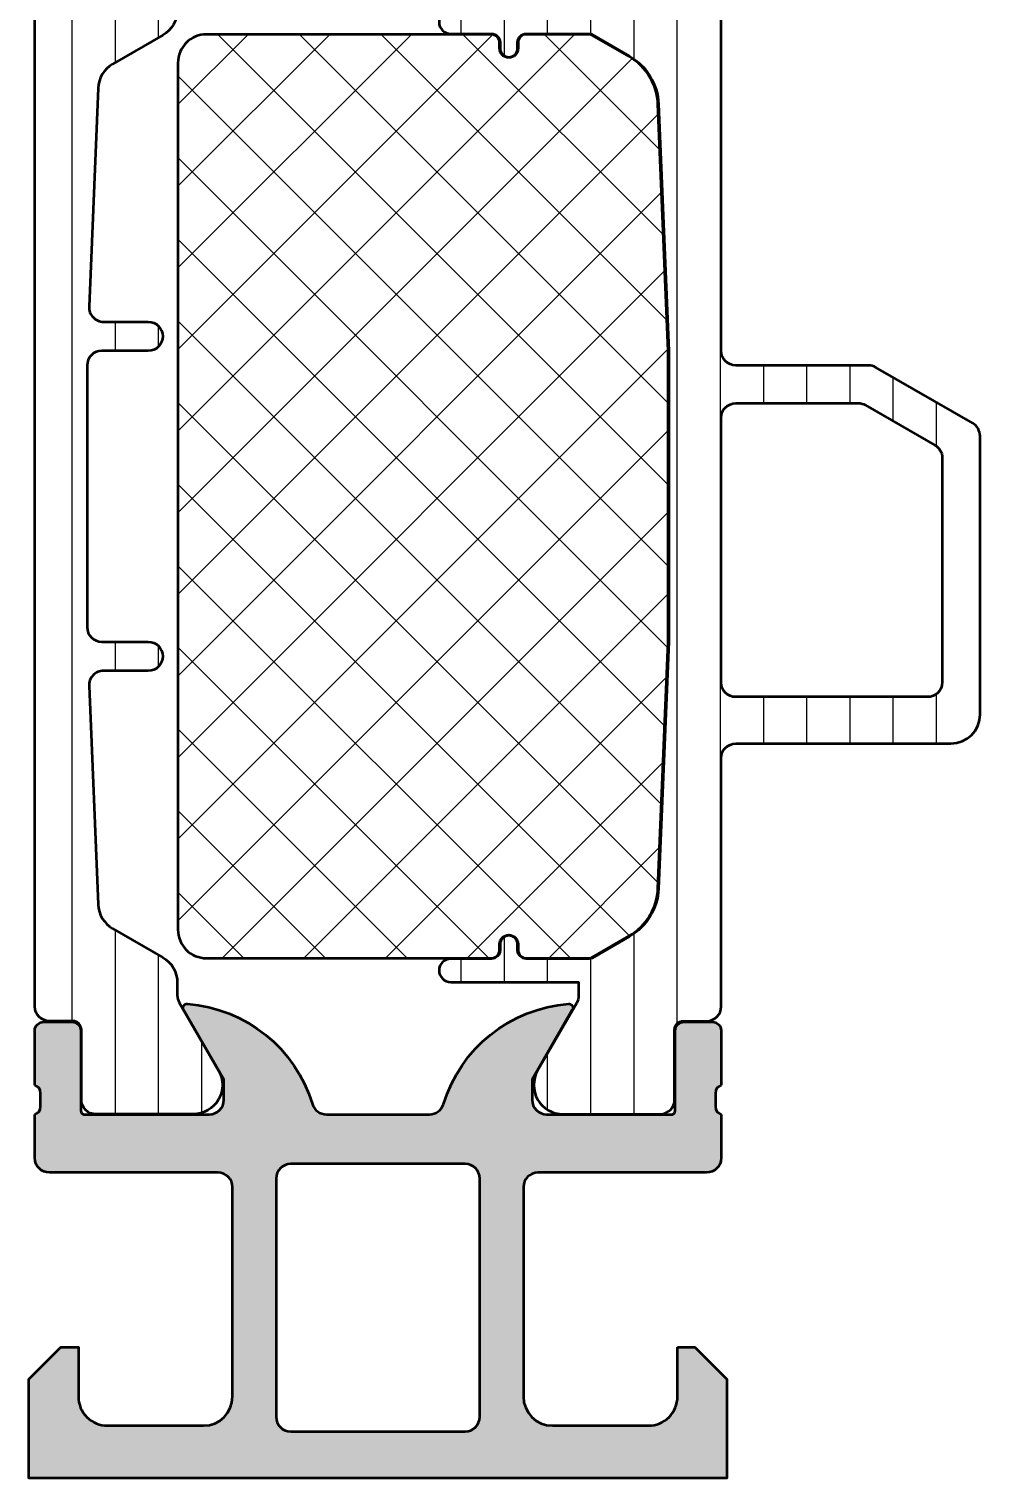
# Model space of a CAD drawing. Extents: x 0 to 53, y 0 to 75.
# Drawn here: x 0 to 32.7, y 0 to 49.82 of the extents above; entities that cross this region are included whole.
import ezdxf

# ---------------------------------------------------------------- set-up
doc = ezdxf.new("R2010")
doc.units = 0
for name, color, linetype, lineweight in [('0S-Alu contour', 7, 'Continuous', 50), ('0S-Alu hatch', 252, 'Continuous', 25), ('0S-Plastic contour', 254, 'Continuous', 50), ('0S-Plastic hatch', 253, 'Continuous', 25), ('0S-PT contour', 91, 'Continuous', 50), ('0S-PT hatch', 103, 'Continuous', 25)]:
    doc.layers.add(name, color=color, linetype=linetype, lineweight=lineweight)
pattern_1 = [(90, (0, 0), (-1.4859, 0), [])]

# ---------------------------------------------------------------- blocks, each defined once
blk = doc.blocks.new('278259__34CAE7A2_0A49_4D48_A950_A595713D0B32___FCA69AF1_B8FB_4302_8C30_5C21CF7C82E1_')
at = {"layer": '0S-Plastic hatch'}
h = blk.add_hatch(dxfattribs=at)
h.set_pattern_fill('ANSI31', color=256, scale=0.4680000000000001, angle=45, style=0)
h.set_pattern_definition(pattern_1)
edge = h.paths.add_edge_path()
edge.add_arc((28.86602540378462, 37.75000000000135), 0.5000000000000077, 59.99999999999956, 89.9999999999992)
edge.add_line((28.86602540378463, 38.25000000000136), (24.30000000000019, 38.25000000000135))
edge.add_ellipse((24.30000000000019, 38.75000000000135), major_axis=(-0.5, 0), ratio=1, start_angle=0, end_angle=90, ccw=False)
edge.add_line((23.80000000000019, 38.75000000000135), (23.80000000000018, 51.29000000000135))
edge.add_arc((23.30000000000019, 51.29000000000136), 0.4999999999999965, 0, 90.0000000000004)
edge.add_line((23.30000000000018, 51.79000000000135), (22.50000000000019, 51.79000000000135))
edge.add_ellipse((22.50000000000019, 52.09000000000135), major_axis=(-0.3000000000000043, 0), ratio=1, start_angle=0, end_angle=90, ccw=False)
edge.add_line((22.20000000000018, 52.09000000000135), (22.20000000000018, 54.49000000000135))
edge.add_arc((21.70000000000019, 54.49000000000136), 0.4999999999999965, 0, 90.0000000000004)
edge.add_line((21.70000000000018, 54.99000000000135), (18.35655099261719, 54.99000000000135))
edge.add_arc((18.35655099261719, 53.99000000000135), 1, 89.9999999999998, 210)
edge.add_line((17.49052558883275, 53.49000000000135), (18.8330127018924, 51.16474411167558))
edge.add_ellipse((18.40000000000019, 50.9147441116756), major_axis=(-0.4999999999999883, 0), ratio=1, start_angle=180, end_angle=210.0000000000001, ccw=False)
edge.add_line((18.90000000000018, 50.9147441116756), (18.90000000000018, 50.45000000000135))
edge.add_line((18.90000000000018, 50.45000000000135), (14.50000000000019, 50.45000000000135))
edge.add_arc((14.50000000000019, 50.05000000000135), 0.3999999999999986, 90, 270)
edge.add_line((14.50000000000019, 49.65000000000135), (15.9000000000002, 49.65000000000135))
edge.add_ellipse((15.9000000000002, 49.35000000000136), major_axis=(-0.2999999999999971, 0), ratio=1, start_angle=180, end_angle=269.99999999999966, ccw=False)
edge.add_line((16.20000000000019, 49.35000000000136), (16.2000000000002, 49.15000000000135))
edge.add_arc((16.5000000000002, 49.15000000000135), 0.2999999999999971, 180, 360)
edge.add_line((16.8000000000002, 49.15000000000135), (16.8000000000002, 49.35000000000135))
edge.add_ellipse((17.1000000000002, 49.35000000000136), major_axis=(-0.3000000000000007, 0), ratio=1, start_angle=270, end_angle=360, ccw=False)
edge.add_line((17.1000000000002, 49.65000000000135), (19.26410161513793, 49.65000000000135))
edge.add_ellipse((19.26410161513794, 49.45000000000136), major_axis=(-0.1999999999999957, 0), ratio=1, start_angle=240.00000000000222, end_angle=270.00000000000205, ccw=False)
edge.add_line((19.36410161513793, 49.62320508075825), (20.64760694097076, 48.88217293538235))
edge.add_ellipse((19.64760694097076, 47.15012212781346), major_axis=(-2.000000000000002, 0), ratio=1, start_angle=182.3903440036568, end_angle=240.0000000000002, ccw=False)
edge.add_line((21.64586668730946, 47.23353667188361), (22.00000000000019, 38.75000000000135))
edge.add_line((22.00000000000019, 38.75000000000135), (22.00000000000019, 28.75000000000135))
edge.add_line((22.00000000000019, 28.75000000000135), (21.64586668730945, 20.26646332811909))
edge.add_ellipse((19.64760694097076, 20.34987787218924), major_axis=(-1.999999999999998, 0), ratio=1, start_angle=119.9999999999998, end_angle=177.6096559963433, ccw=False)
edge.add_line((20.64760694097076, 18.61782706462036), (19.36410161513793, 17.87679491924446))
edge.add_ellipse((19.26410161513794, 18.05000000000135), major_axis=(-0.1999999999999994, 0), ratio=1, start_angle=89.99999999999898, end_angle=119.99999999999821, ccw=False)
edge.add_line((19.26410161513793, 17.85000000000135), (17.1000000000002, 17.85000000000135))
edge.add_ellipse((17.1000000000002, 18.15000000000135), major_axis=(-0.3000000000000007, 0), ratio=1, start_angle=0, end_angle=90, ccw=False)
edge.add_line((16.8000000000002, 18.15000000000135), (16.8000000000002, 18.35000000000135))
edge.add_arc((16.5000000000002, 18.35000000000135), 0.3000000000000007, 0, 180)
edge.add_line((16.2000000000002, 18.35000000000135), (16.2000000000002, 18.15000000000135))
edge.add_ellipse((15.9000000000002, 18.15000000000135), major_axis=(-0.3000000000000007, 0), ratio=1, start_angle=89.99999999999972, end_angle=180, ccw=False)
edge.add_line((15.9000000000002, 17.85000000000135), (14.50000000000019, 17.85000000000135))
edge.add_arc((14.50000000000019, 17.45000000000135), 0.3999999999999986, 90, 270)
edge.add_line((14.50000000000019, 17.05000000000135), (18.9000000000002, 17.05000000000135))
edge.add_line((18.9000000000002, 17.05000000000135), (18.90000000000019, 16.58525588832711))
edge.add_ellipse((18.4000000000002, 16.58525588832711), major_axis=(-0.5, 0), ratio=1, start_angle=149.9999999999999, end_angle=180, ccw=False)
edge.add_line((18.83301270189241, 16.33525588832711), (17.49052558883277, 14.01000000000135))
edge.add_arc((18.35655099261721, 13.51000000000136), 1.000000000000001, 150.0000000000005, 269.9999999999998)
edge.add_line((18.35655099261721, 12.51000000000136), (21.70000000000019, 12.51000000000136))
edge.add_arc((21.70000000000019, 13.01000000000136), 0.5, 270.0000000000004, 360)
edge.add_line((22.20000000000019, 13.01000000000135), (22.2000000000002, 15.41000000000135))
edge.add_ellipse((22.50000000000019, 15.41000000000135), major_axis=(-0.3000000000000007, 0), ratio=1, start_angle=270, end_angle=360, ccw=False)
edge.add_line((22.50000000000019, 15.71000000000135), (23.30000000000019, 15.71000000000135))
edge.add_arc((23.3000000000002, 16.21000000000135), 0.5, 269.9999999999996, 360)
edge.add_line((23.8000000000002, 16.21000000000135), (23.80000000000019, 24.75000000000135))
edge.add_ellipse((24.30000000000019, 24.75000000000135), major_axis=(-0.5, 0), ratio=1, start_angle=270, end_angle=360, ccw=False)
edge.add_line((24.30000000000019, 25.25000000000135), (31.70000000000023, 25.25000000000135))
edge.add_arc((31.70000000000023, 26.25000000000136), 1.000000000000003, 270.0000000000002, 360)
edge.add_line((32.70000000000023, 26.25000000000135), (32.70000000000023, 35.82512886940491))
edge.add_arc((32.20000000000022, 35.8251288694049), 0.5000000000000071, 0, 59.99999999999956)
edge.add_line((32.45000000000023, 36.25814157129712), (29.11602540378463, 38.18301270189357))
edge = h.paths.add_edge_path()
edge.add_ellipse((30.90000000000023, 35.07457351945839), major_axis=(-0.4999999999999962, 0), ratio=1, start_angle=180, end_angle=240.0000000000002, ccw=False)
edge.add_line((31.40000000000023, 35.07457351945839), (31.40000000000023, 27.35000000000136))
edge.add_ellipse((30.90000000000023, 27.35000000000136), major_axis=(-0.5, 0), ratio=1, start_angle=89.9999999999996, end_angle=180, ccw=False)
edge.add_line((30.90000000000023, 26.85000000000135), (24.30000000000019, 26.85000000000135))
edge.add_ellipse((24.30000000000019, 27.35000000000136), major_axis=(-0.5, 0), ratio=1, start_angle=0, end_angle=90, ccw=False)
edge.add_line((23.80000000000019, 27.35000000000136), (23.80000000000019, 36.45000000000135))
edge.add_ellipse((24.30000000000019, 36.45000000000135), major_axis=(-0.5, 0), ratio=1, start_angle=270, end_angle=360, ccw=False)
edge.add_line((24.30000000000019, 36.95000000000135), (28.51769145362417, 36.95000000000135))
edge.add_ellipse((28.51769145362417, 36.45000000000135), major_axis=(-0.5, 0), ratio=1, start_angle=240.00000000000068, end_angle=270, ccw=False)
edge.add_line((28.76769145362417, 36.88301270189358), (31.15000000000023, 35.50758622135061))
at = {"layer": '0S-Alu contour', "color": 7}
for points in [[(24.30000000000019, 36.95000000000135), (28.51769145362417, 36.95000000000135)], [(28.76769145362417, 36.88301270189358), (31.15000000000023, 35.50758622135061)], [(23.80000000000019, 27.35000000000136), (23.80000000000019, 36.45000000000135)], [(31.40000000000023, 35.07457351945839), (31.40000000000023, 27.35000000000136)], [(30.90000000000023, 26.85000000000135), (24.30000000000019, 26.85000000000135)]]:
    blk.add_lwpolyline(points, dxfattribs=at)
at = {"layer": '0S-Alu contour', "color": 7, "extrusion": (0, 0, -1)}
for centre, radius, start, end in [((-24.30000000000019, 36.45000000000135), 0.5, 0, 90), ((-28.51769145362417, 36.45000000000135), 0.5, 90, 119.9999999999993), ((-30.90000000000023, 35.07457351945839), 0.4999999999999962, 119.9999999999998, 180), ((-24.30000000000019, 27.35000000000136), 0.5, 270, 0), ((-30.90000000000023, 27.35000000000136), 0.5, 180, 270.0000000000004)]:
    blk.add_arc(centre, radius, start, end, dxfattribs=at)
at = {"layer": '0S-Plastic contour', "color": 7}
for points in [[(21.70000000000018, 54.99000000000135), (18.35655099261719, 54.99000000000135)], [(22.20000000000018, 52.09000000000135), (22.20000000000018, 54.49000000000135)], [(17.49052558883275, 53.49000000000135), (18.8330127018924, 51.16474411167558)], [(23.30000000000018, 51.79000000000135), (22.50000000000019, 51.79000000000135)], [(18.90000000000018, 50.9147441116756), (18.90000000000018, 50.45000000000135), (14.50000000000019, 50.45000000000135)], [(23.80000000000019, 38.75000000000135), (23.80000000000018, 51.29000000000135)], [(14.50000000000019, 49.65000000000135), (15.9000000000002, 49.65000000000135)], [(16.20000000000019, 49.35000000000136), (16.2000000000002, 49.15000000000135)], [(16.8000000000002, 49.15000000000135), (16.8000000000002, 49.35000000000135)], [(17.1000000000002, 49.65000000000135), (19.26410161513793, 49.65000000000135)], [(19.36410161513793, 49.62320508075825), (20.64760694097076, 48.88217293538235)], [(21.64586668730946, 47.23353667188361), (22.00000000000019, 38.75000000000135), (22.00000000000019, 28.75000000000135), (21.64586668730945, 20.26646332811909)], [(28.86602540378463, 38.25000000000136), (24.30000000000019, 38.25000000000135)], [(32.45000000000023, 36.25814157129712), (29.11602540378463, 38.18301270189357)], [(32.70000000000023, 26.25000000000135), (32.70000000000023, 35.82512886940491)], [(24.30000000000019, 25.25000000000135), (31.70000000000023, 25.25000000000135)], [(23.8000000000002, 16.21000000000135), (23.80000000000019, 24.75000000000135)], [(20.64760694097076, 18.61782706462036), (19.36410161513793, 17.87679491924446)], [(16.2000000000002, 18.35000000000135), (16.2000000000002, 18.15000000000135)], [(16.8000000000002, 18.15000000000135), (16.8000000000002, 18.35000000000135)], [(15.9000000000002, 17.85000000000135), (14.50000000000019, 17.85000000000135)], [(19.26410161513793, 17.85000000000135), (17.1000000000002, 17.85000000000135)], [(14.50000000000019, 17.05000000000135), (18.9000000000002, 17.05000000000135), (18.90000000000019, 16.58525588832711)], [(18.83301270189241, 16.33525588832711), (17.49052558883277, 14.01000000000135)], [(22.50000000000019, 15.71000000000135), (23.30000000000019, 15.71000000000135)], [(22.20000000000019, 13.01000000000135), (22.2000000000002, 15.41000000000135)], [(18.35655099261721, 12.51000000000136), (21.70000000000019, 12.51000000000136)]]:
    blk.add_lwpolyline(points, dxfattribs=at)
for centre, radius, start, end in [((18.35655099261719, 53.99000000000135), 1, 89.9999999999998, 210), ((21.70000000000019, 54.49000000000136), 0.4999999999999965, 0, 90.0000000000004), ((23.30000000000019, 51.29000000000136), 0.4999999999999965, 0, 90.0000000000004), ((14.50000000000019, 50.05000000000135), 0.3999999999999986, 90, 270), ((16.5000000000002, 49.15000000000135), 0.2999999999999971, 180, 0), ((28.86602540378462, 37.75000000000135), 0.5000000000000077, 59.99999999999956, 89.9999999999992), ((32.20000000000022, 35.8251288694049), 0.5000000000000071, 0, 59.99999999999956), ((31.70000000000023, 26.25000000000136), 1.000000000000003, 270.0000000000002, 0), ((16.5000000000002, 18.35000000000135), 0.3000000000000007, 0, 180), ((14.50000000000019, 17.45000000000135), 0.3999999999999986, 90, 270), ((23.3000000000002, 16.21000000000135), 0.5, 269.9999999999996, 0), ((18.35655099261721, 13.51000000000136), 1.000000000000001, 150.0000000000005, 269.9999999999998), ((21.70000000000019, 13.01000000000136), 0.5, 270.0000000000004, 0)]:
    blk.add_arc(centre, radius, start, end, dxfattribs=at)
at = {"layer": '0S-Plastic contour', "color": 7, "extrusion": (0, 0, -1)}
for centre, radius, start, end in [((-22.50000000000019, 52.09000000000135), 0.3000000000000043, 270, 0), ((-18.40000000000019, 50.9147441116756), 0.4999999999999883, 149.9999999999999, 180), ((-15.9000000000002, 49.35000000000136), 0.2999999999999971, 90.00000000000033, 180), ((-17.1000000000002, 49.35000000000136), 0.3000000000000007, 0, 90), ((-19.26410161513794, 49.45000000000136), 0.1999999999999957, 89.99999999999797, 119.9999999999978), ((-19.64760694097076, 47.15012212781346), 2.000000000000002, 119.9999999999998, 177.6096559963432), ((-24.30000000000019, 38.75000000000135), 0.5, 270, 0), ((-24.30000000000019, 24.75000000000135), 0.5, 0, 90), ((-19.64760694097076, 20.34987787218924), 1.999999999999998, 182.3903440036567, 240.0000000000002), ((-15.9000000000002, 18.15000000000135), 0.3000000000000007, 180, 270.0000000000003), ((-17.1000000000002, 18.15000000000135), 0.3000000000000007, 270, 0), ((-19.26410161513794, 18.05000000000135), 0.1999999999999994, 240.0000000000018, 270.000000000001), ((-18.4000000000002, 16.58525588832711), 0.5, 180, 210.0000000000001), ((-22.50000000000019, 15.41000000000135), 0.3000000000000007, 0, 90)]:
    blk.add_arc(centre, radius, start, end, dxfattribs=at)
blk = doc.blocks.new('480830__9ADCB9BF_21B0_4311_ACC3_87FFA8F7FFDD_')
at = {"layer": '0S-PT hatch'}
h = blk.add_hatch(dxfattribs=at)
h.set_pattern_fill('ANSI37', color=256, scale=0.625, angle=90, style=0)
h.set_pattern_definition([(135, (0, 0), (-1.403165018917055, -1.403165018917055), []), (225, (0, 0), (1.403165018917055, -1.403165018917055), [])])
edge = h.paths.add_edge_path()
edge.add_arc((6.100000000000184, 48.65000000000136), 0.9799999999999897, 89.99999999999969, 180)
edge.add_line((5.120000000000191, 48.65000000000135), (5.120000000000185, 18.85000000000135))
edge.add_arc((6.100000000000182, 18.85000000000134), 0.9799999999999968, 180, 270.0000000000002)
edge.add_line((6.100000000000186, 17.87000000000135), (15.9000000000002, 17.87000000000135))
edge.add_arc((15.9000000000002, 18.15000000000135), 0.2799999999999976, 269.9999999999997, 360)
edge.add_line((16.1800000000002, 18.15000000000135), (16.1800000000002, 18.35000000000135))
edge.add_ellipse((16.5000000000002, 18.35000000000135), major_axis=(-0.3199999999999967, 0), ratio=1, start_angle=180, end_angle=360, ccw=False)
edge.add_line((16.82000000000019, 18.35000000000135), (16.8200000000002, 18.15000000000135))
edge.add_arc((17.10000000000019, 18.15000000000134), 0.2799999999999976, 180, 270.0000000000007)
edge.add_line((17.1000000000002, 17.87000000000135), (19.26410161513793, 17.87000000000135))
edge.add_arc((19.26410161513794, 18.05000000000135), 0.1800000000000033, 269.9999999999978, 299.9999999999969)
edge.add_line((19.35410161513793, 17.89411542732015), (20.63760694097076, 18.63514757269604))
edge.add_arc((19.64760694097077, 20.34987787218923), 1.979999999999987, 299.9999999999996, 357.6096559963435)
edge.add_line((21.62588408984606, 20.26729747355979), (21.98000000000019, 28.75041725425375))
edge.add_line((21.98000000000019, 28.75041725425375), (21.98000000000019, 38.74958274574895))
edge.add_line((21.98000000000019, 38.74958274574895), (21.62588408984607, 47.23270252644292))
edge.add_arc((19.64760694097075, 47.15012212781345), 1.98000000000001, 2.39034400365724, 60)
edge.add_line((20.63760694097076, 48.86485242730665), (19.35410161513793, 49.60588457268254))
edge.add_arc((19.26410161513791, 49.45000000000124), 0.1800000000000997, 60.00000000001055, 89.99999999999208)
edge.add_line((19.26410161513793, 49.63000000000135), (17.1000000000002, 49.63000000000135))
edge.add_arc((17.10000000000019, 49.35000000000134), 0.2800000000000011, 89.99999999999856, 180)
edge.add_line((16.82000000000019, 49.35000000000134), (16.8200000000002, 49.15000000000135))
edge.add_ellipse((16.5000000000002, 49.15000000000135), major_axis=(-0.3200000000000003, 0), ratio=1, start_angle=0, end_angle=180, ccw=False)
edge.add_line((16.1800000000002, 49.15000000000135), (16.1800000000002, 49.35000000000135))
edge.add_arc((15.9000000000002, 49.35000000000135), 0.2800000000000047, 0, 89.99999999999964)
edge.add_line((15.9000000000002, 49.63000000000135), (6.100000000000189, 49.63000000000135))
at = {"layer": '0S-PT contour', "color": 7}
for points in [[(15.9000000000002, 49.63000000000135), (6.100000000000189, 49.63000000000135)], [(16.1800000000002, 49.15000000000135), (16.1800000000002, 49.35000000000135)], [(16.82000000000019, 49.35000000000134), (16.8200000000002, 49.15000000000135)], [(19.26410161513793, 49.63000000000135), (17.1000000000002, 49.63000000000135)], [(20.63760694097076, 48.86485242730665), (19.35410161513793, 49.60588457268254)], [(5.120000000000191, 48.65000000000135), (5.120000000000185, 18.85000000000135)], [(21.62588408984606, 20.26729747355979), (21.98000000000019, 28.75041725425375), (21.98000000000019, 38.74958274574895), (21.62588408984607, 47.23270252644292)], [(19.35410161513793, 17.89411542732015), (20.63760694097076, 18.63514757269604)], [(16.1800000000002, 18.15000000000135), (16.1800000000002, 18.35000000000135)], [(16.82000000000019, 18.35000000000135), (16.8200000000002, 18.15000000000135)], [(6.100000000000186, 17.87000000000135), (15.9000000000002, 17.87000000000135)], [(17.1000000000002, 17.87000000000135), (19.26410161513793, 17.87000000000135)]]:
    blk.add_lwpolyline(points, dxfattribs=at)
for centre, radius, start, end in [((6.100000000000184, 48.65000000000136), 0.9799999999999897, 89.99999999999969, 180), ((15.9000000000002, 49.35000000000135), 0.2800000000000047, 0, 89.99999999999964), ((17.10000000000019, 49.35000000000134), 0.2800000000000011, 89.99999999999856, 180), ((19.26410161513791, 49.45000000000124), 0.1800000000000997, 60.00000000001055, 89.99999999999208), ((19.64760694097075, 47.15012212781345), 1.98000000000001, 2.39034400365724, 60), ((19.64760694097077, 20.34987787218923), 1.979999999999987, 299.9999999999996, 357.6096559963435), ((6.100000000000182, 18.85000000000134), 0.9799999999999968, 180, 270.0000000000002), ((15.9000000000002, 18.15000000000135), 0.2799999999999976, 269.9999999999997, 0), ((17.10000000000019, 18.15000000000134), 0.2799999999999976, 180, 270.0000000000007), ((19.26410161513794, 18.05000000000135), 0.1800000000000033, 269.9999999999978, 299.9999999999969)]:
    blk.add_arc(centre, radius, start, end, dxfattribs=at)
at = {"layer": '0S-PT contour', "color": 7, "extrusion": (0, 0, -1)}
for centre, radius, start, end in [((-16.5000000000002, 49.15000000000135), 0.3200000000000003, 180, 0), ((-16.5000000000002, 18.35000000000135), 0.3199999999999967, 0, 180)]:
    blk.add_arc(centre, radius, start, end, dxfattribs=at)
blk = doc.blocks.new('391450__330F82CD_8743_498F_B845_567E0D20CC80_')
at = {"layer": '0S-Alu hatch'}
h = blk.add_hatch(color=256, dxfattribs=at)
edge = h.paths.add_edge_path()
edge.add_line((22.2999877929692, 4.500013553619282), (22.90002441406341, 4.500013553619282))
edge.add_line((22.90002441406341, 4.500013553619282), (24, 3.400038206100816))
edge.add_line((24, 3.400038206100816), (24.00000000000046, 0))
edge.add_line((24.00000000000046, 0), (0, 0))
edge.add_line((0, 0), (4.547e-13, 3.400038206099907))
edge.add_line((4.547e-13, 3.400038206099907), (1.09997558593659, 4.500013553619282))
edge.add_line((1.09997558593659, 4.500013553619282), (1.70001220703125, 4.50001355361951))
edge.add_line((1.70001220703125, 4.50001355361951), (1.70001220703125, 2.800016843795674))
edge.add_arc((2.699988454923177, 2.799993210894067), 0.9999762481711911, 179.9986459023465, 270.0013609278978)
edge.add_line((2.700012207031704, 1.800016963004964), (6, 1.800016963004964))
edge.add_arc((5.999987457678242, 2.800029505327768), 1.000012542401458, 270.0007186130889, 359.9992745571189)
edge.add_line((6.999999999999545, 2.800016843802153), (6.999999999999545, 10.00001403045644))
edge.add_arc((6.499973327062775, 9.999987357519217), 0.5000266736481772, 0.0030563303085188, 89.99694366953308)
edge.add_line((6.500000000000454, 10.50001403045598), (0.7000000000002728, 10.50001403045644))
edge.add_ellipse((0.7000000000003865, 11.00001403045655), major_axis=(-0.5000000000001137, 0), ratio=1, start_angle=0, end_angle=89.99999999998698, ccw=False)
edge.add_line((0.2000000000002728, 11.00001403045655), (0.1999999999998181, 12.5000005210643))
edge.add_arc((0.1211637038242799, 12.76752060280601), 0.2788945243811214, 286.4198764194946, 361.1645893741004)
edge.add_line((0.4000006185308952, 12.77318899999285), (0.4000006185308961, 13.22678299999286))
edge.add_arc((0.121132522887739, 13.23244365946992), 0.2789255417371386, 358.8371299271131, 433.575405444647)
edge.add_line((0.1999996185308952, 13.49998699999285), (0.1999996185308959, 15.37999800000136))
edge.add_ellipse((0.4999996185308894, 15.37999800000137), major_axis=(-0.2999999999999936, 0), ratio=1, start_angle=269.9999999999998, end_angle=360, ccw=False)
edge.add_line((0.4999996185308908, 15.67999800000136), (1.479973937573681, 15.67999800000136))
edge.add_ellipse((1.479973937573682, 15.37999800000136), major_axis=(-0.3000000000000043, 0), ratio=1, start_angle=180, end_angle=270.00000000000017, ccw=False)
edge.add_line((1.779973937573686, 15.37999800000136), (1.779973937573686, 12.62000000000136))
edge.add_arc((1.899973937573774, 12.62000000000136), 0.120000000000088, 180, 274.8997767954012)
edge.add_line((1.910223502580065, 12.50043852452868), (6.200026321411746, 12.50046920776503))
edge.add_arc((6.199989417338007, 13.00050611502273), 0.5000369086195064, 270.0042285832056, 359.9922742531712)
edge.add_line((6.700026321411741, 13.00043869018652), (6.70002632141174, 13.70045089721816))
edge.add_line((6.70002632141174, 13.70045089721816), (5.317971509678329, 16.09427069774792))
edge.add_ellipse((5.436357561294146, 16.16262004143768), major_axis=(-0.1367000000000158, 0), ratio=1, start_angle=-94.33871251728101, end_angle=29.999682362350313, ccw=False)
edge.add_ellipse((5.07738332696109, 11.43117493787112), major_axis=(-4.881743231518454, 0), ratio=1, start_angle=196.9534395893588, end_angle=265.6612874827124, ccw=False)
edge.add_arc((10.22524692751852, 13.00046157837041), 0.4999999999999091, 196.9534395893619, 270.0000000000035)
edge.add_line((10.22524692751855, 12.5004615783705), (13.77475269101253, 12.5004615783705))
edge.add_arc((13.77475269101253, 13.00046157837039), 0.4999999999998917, 270, 343.0465604106412)
edge.add_ellipse((18.92261629156995, 11.43117493787112), major_axis=(-4.881743231518449, 0), ratio=1, start_angle=274.33871251728704, end_angle=343.046560410641, ccw=False)
edge.add_ellipse((18.56364205723695, 16.16262004143768), major_axis=(-0.1367000000000103, 0), ratio=1, start_angle=150.000317637652, end_angle=274.33871251728317, ccw=False)
edge.add_line((18.68202810885276, 16.09427069774792), (17.29997329711935, 13.70045089721816))
edge.add_line((17.29997329711935, 13.70045089721816), (17.29997329711935, 13.00043869018691))
edge.add_arc((17.80001020119309, 13.00050611502274), 0.5000369086195113, 180.0077257468287, 269.995771416794)
edge.add_line((17.79997329711935, 12.50046920776504), (22.08977611595102, 12.50043852452868))
edge.add_arc((22.10002568095731, 12.62000000000136), 0.1200000000000943, 265.1002232045993, 360)
edge.add_line((22.2200256809574, 12.62000000000136), (22.2200256809574, 15.37999800000136))
edge.add_ellipse((22.52002568095742, 15.37999800000135), major_axis=(-0.3000000000000078, 0), ratio=1, start_angle=270.0000000000007, end_angle=360, ccw=False)
edge.add_line((22.52002568095741, 15.67999800000136), (23.5000000000002, 15.67999800000136))
edge.add_ellipse((23.5000000000002, 15.37999800000137), major_axis=(-0.2999999999999971, 0), ratio=1, start_angle=180, end_angle=269.9999999999993, ccw=False)
edge.add_line((23.8000000000002, 15.37999800000137), (23.8000000000002, 13.49998699999286))
edge.add_arc((23.87886709564336, 13.23244365946992), 0.2789255417371413, 106.4245945553531, 181.1628700728868)
edge.add_line((23.5999990000002, 13.22678299999286), (23.5999990000002, 12.77318899999285))
edge.add_arc((23.87883644654323, 12.76752059199446), 0.2788950563274239, 178.8354106259002, 253.5801235805057)
edge.add_line((23.80000000000018, 12.50000000000136), (23.80000000000018, 11.00001403045667))
edge.add_ellipse((23.29999999999995, 11.00001403045667), major_axis=(-0.500000000000231, 0), ratio=1, start_angle=90.00000000002649, end_angle=180, ccw=False)
edge.add_line((23.30000000000018, 10.50001403045644), (17.5, 10.50001403045644))
edge.add_arc((17.50002667293802, 9.99998735751933), 0.5000266736485183, 90.00305633050601, 179.9969436696915)
edge.add_line((17.00000000000091, 10.00001403045563), (17.00000000000091, 2.800016843795219))
edge.add_arc((18.00001254232198, 2.800029505327541), 1.000012542401232, 180.0007254428812, 269.999281386924)
edge.add_line((18.00000000000045, 1.800016963004963), (21.29998779296875, 1.800016963004964))
edge.add_arc((21.30001154507739, 2.799993210893953), 0.9999762481710776, 269.9986390720956, 360.0013540976534)
edge.add_line((22.29998779296921, 2.800016843795058), (22.2999877929692, 4.500013553619282))
edge = h.paths.add_edge_path()
edge.add_arc((15.00000000000059, 10.3000000000001), 0.4999999999998579, 0, 89.99999999996417)
edge.add_line((15.00000000000091, 10.79999999999995), (8.999999618530182, 10.79999999999995))
edge.add_arc((8.99999961853041, 10.30000000000018), 0.4999999999997727, 90.00000000002605, 180)
edge.add_line((8.499999618530637, 10.29999999999995), (8.499999618530637, 2.100019895554577))
edge.add_arc((8.999996745898267, 2.100017142129735), 0.4999971273752112, 179.9996844789419, 270.000329181261)
edge.add_line((8.999999618530182, 1.600020014762776), (15.00000000000091, 1.600020014762776))
edge.add_arc((15.00000000000091, 2.100020014762776), 0.5, 270, 360)
edge.add_line((15.50000000000091, 2.100020014762776), (15.50000000000045, 10.3000000000001))
at = {"layer": '0S-Alu contour', "color": 7}
for points in [[(6.700026321411741, 13.00043869018652), (6.70002632141174, 13.70045089721816), (5.317971509678329, 16.09427069774792)], [(18.68202810885276, 16.09427069774792), (17.29997329711935, 13.70045089721816), (17.29997329711935, 13.00043869018691)], [(0.4999996185308908, 15.67999800000136), (1.479973937573681, 15.67999800000136)], [(22.52002568095741, 15.67999800000136), (23.5000000000002, 15.67999800000136)], [(0.1999996185308952, 13.49998699999285), (0.1999996185308959, 15.37999800000136)], [(1.779973937573686, 15.37999800000136), (1.779973937573686, 12.62000000000136)], [(22.2200256809574, 12.62000000000136), (22.2200256809574, 15.37999800000136)], [(23.8000000000002, 15.37999800000137), (23.8000000000002, 13.49998699999286)], [(0.4000006185308952, 12.77318899999285), (0.4000006185308961, 13.22678299999286)], [(23.5999990000002, 13.22678299999286), (23.5999990000002, 12.77318899999285)], [(0.2000000000002728, 11.00001403045655), (0.1999999999998181, 12.5000005210643)], [(1.910223502580065, 12.50043852452868), (6.200026321411746, 12.50046920776503)], [(10.22524692751855, 12.5004615783705), (13.77475269101253, 12.5004615783705)], [(17.79997329711935, 12.50046920776504), (22.08977611595102, 12.50043852452868)], [(23.80000000000018, 12.50000000000136), (23.80000000000018, 11.00001403045667)], [(6.500000000000454, 10.50001403045598), (0.7000000000002728, 10.50001403045644)], [(15.00000000000091, 10.79999999999995), (8.999999618530182, 10.79999999999995)], [(23.30000000000018, 10.50001403045644), (17.5, 10.50001403045644)], [(6.999999999999545, 2.800016843802153), (6.999999999999545, 10.00001403045644)], [(8.499999618530637, 10.29999999999995), (8.499999618530637, 2.100019895554578)], [(15.50000000000091, 2.100020014762776), (15.50000000000045, 10.3000000000001)], [(17.00000000000091, 10.00001403045563), (17.00000000000091, 2.800016843795219)], [(22.2999877929692, 4.500013553619282), (22.90002441406341, 4.500013553619282), (24, 3.400038206100816), (24.00000000000046, 0), (0, 0), (4.547e-13, 3.400038206099907), (1.09997558593659, 4.500013553619282), (1.70001220703125, 4.50001355361951), (1.70001220703125, 2.800016843795674)], [(22.29998779296921, 2.800016843795058), (22.2999877929692, 4.500013553619282)], [(2.700012207031704, 1.800016963004964), (6, 1.800016963004964)], [(8.999999618530182, 1.600020014762776), (15.00000000000091, 1.600020014762776)], [(18.00000000000045, 1.800016963004963), (21.29998779296875, 1.800016963004964)]]:
    blk.add_lwpolyline(points, dxfattribs=at)
at = {"layer": '0S-Alu contour', "color": 7, "extrusion": (0, 0, -1)}
for centre, radius, start, end in [((-5.436357561294146, 16.16262004143768), 0.1367000000000158, 330.0003176376497, 94.3387125172811), ((-5.07738332696109, 11.43117493787112), 4.881743231518454, 94.3387125172876, 163.0465604106412), ((-18.92261629156995, 11.43117493787112), 4.881743231518449, 16.953439589359, 85.66128748271294), ((-18.56364205723695, 16.16262004143768), 0.1367000000000104, 85.66128748271683, 209.999682362348), ((-0.4999996185308894, 15.37999800000137), 0.2999999999999936, 0, 90.00000000000026), ((-1.479973937573682, 15.37999800000136), 0.3000000000000043, 89.99999999999984, 180), ((-22.52002568095742, 15.37999800000135), 0.3000000000000078, 0, 89.99999999999935), ((-23.5000000000002, 15.37999800000137), 0.2999999999999971, 90.00000000000067, 180), ((-0.7000000000003865, 11.00001403045655), 0.5000000000001137, 270.000000000013, 0), ((-23.29999999999995, 11.00001403045667), 0.500000000000231, 180, 269.9999999999735)]:
    blk.add_arc(centre, radius, start, end, dxfattribs=at)
at = {"layer": '0S-Alu contour', "color": 7}
for centre, radius, start, end in [((0.121132522887739, 13.23244365946992), 0.2789255417371386, 358.8371299271131, 73.5754054446471), ((23.87886709564336, 13.23244365946992), 0.2789255417371413, 106.4245945553531, 181.1628700728868), ((6.199989417338007, 13.00050611502273), 0.5000369086195064, 270.0042285832056, 359.9922742531712), ((17.80001020119309, 13.00050611502274), 0.5000369086195113, 180.0077257468287, 269.995771416794), ((0.1211637038242799, 12.76752060280601), 0.2788945243811214, 286.4198764194946, 1.164589374100367), ((1.899973937573774, 12.62000000000136), 0.120000000000088, 180, 274.8997767954012), ((10.22524692751852, 13.00046157837041), 0.4999999999999091, 196.9534395893619, 270.0000000000035), ((13.77475269101253, 13.00046157837039), 0.4999999999998917, 270, 343.0465604106412), ((22.10002568095731, 12.62000000000136), 0.1200000000000943, 265.1002232045993, 0), ((23.87883644654323, 12.76752059199446), 0.2788950563274239, 178.8354106259002, 253.5801235805057), ((6.499973327062775, 9.999987357519217), 0.5000266736481772, 0.0030563303085188, 89.99694366953308), ((8.99999961853041, 10.30000000000018), 0.4999999999997727, 90.00000000002605, 180), ((15.00000000000059, 10.3000000000001), 0.4999999999998579, 0, 89.99999999996417), ((17.50002667293802, 9.99998735751933), 0.5000266736485183, 90.00305633050601, 179.9969436696915), ((2.699988454923177, 2.799993210894067), 0.9999762481711911, 179.9986459023465, 270.0013609278978), ((5.999987457678242, 2.800029505327768), 1.000012542401458, 270.0007186130889, 359.9992745571189), ((18.00001254232198, 2.800029505327541), 1.000012542401232, 180.0007254428812, 269.999281386924), ((21.30001154507739, 2.799993210893953), 0.9999762481710776, 269.9986390720956, 0.0013540976534197), ((8.999996745898267, 2.100017142129735), 0.4999971273752112, 179.9996844789419, 270.000329181261), ((15.00000000000091, 2.100020014762776), 0.5, 270, 0)]:
    blk.add_arc(centre, radius, start, end, dxfattribs=at)
blk = doc.blocks.new('278259__6BA5C5CE_5C97_4436_B7BA_FABA1F95AA72___6693F59C_9941_47ED_8539_62E7F84808D7_')
at = {"layer": '0S-Plastic hatch'}
h = blk.add_hatch(dxfattribs=at)
h.set_pattern_fill('ANSI31', color=256, scale=0.4680000000000001, angle=45, style=0)
h.set_pattern_definition(pattern_1)
edge = h.paths.add_edge_path()
edge.add_arc((2.500720297732722, 38.25000061261216), 0.5, 90, 180)
edge.add_line((2.000720297732722, 38.25000061261216), (2.000720297732723, 29.25000061261215))
edge.add_arc((2.500720297732723, 29.25000061261215), 0.5, 180, 269.9999999999999)
edge.add_line((2.500720297732722, 28.75000061261216), (4.100720297732722, 28.75000061261216))
edge.add_ellipse((4.100720297732722, 28.25000061261216), major_axis=(-0.5, 0), ratio=1, start_angle=90, end_angle=270, ccw=False)
edge.add_line((4.100720297732722, 27.75000061261216), (2.563771131422753, 27.75000061261216))
edge.add_arc((2.563771131422753, 27.25000061261216), 0.5, 90, 182.3903440036567)
edge.add_line((2.064206194838081, 27.22914697659462), (2.377786954078091, 19.71707800348301))
edge.add_arc((3.376916827247435, 19.75878527551808), 0.9999999999999987, 182.3903440036567, 240)
edge.add_line((2.876916827247436, 18.89275987173364), (4.60072029773272, 17.89752147401896))
edge.add_ellipse((4.100720297732713, 17.03149607023451), major_axis=(-1.000000000000008, 0), ratio=1, start_angle=180, end_angle=239.9999999999999, ccw=False)
edge.add_line((5.100720297732722, 17.03149607023451), (5.100720297732722, 16.5966031529906))
edge.add_arc((5.600720297732729, 16.5966031529906), 0.5000000000000071, 180, 210)
edge.add_line((5.167707595840504, 16.34660315299059), (6.516745701517157, 14.01000061261215))
edge.add_ellipse((5.650720297732721, 13.51000061261216), major_axis=(-0.9999999999999957, 0), ratio=1, start_angle=90, end_angle=209.9999999999999, ccw=False)
edge.add_line((5.650720297732721, 12.51000061261216), (2.300720297732724, 12.51000061261216))
edge.add_ellipse((2.300720297732719, 13.01000061261216), major_axis=(-0.4999999999999965, 0), ratio=1, start_angle=0, end_angle=90.00000000000063, ccw=False)
edge.add_line((1.800720297732723, 13.01000061261216), (1.800720297732723, 15.41000061261215))
edge.add_arc((1.500720297732723, 15.41000061261215), 0.2999999999999998, 0, 89.99999999999987)
edge.add_line((1.500720297732723, 15.71000061261215), (0.7007202977327232, 15.71000061261215))
edge.add_ellipse((0.7007202977327213, 16.21000061261215), major_axis=(-0.5, 0), ratio=1, start_angle=0, end_angle=90.00000000000023, ccw=False)
edge.add_line((0.2007202977327227, 16.21000061261215), (0.2007202977327238, 51.29000061261216))
edge.add_ellipse((0.7007202977327183, 51.29000061261216), major_axis=(-0.4999999999999945, 0), ratio=1, start_angle=269.9999999999993, end_angle=360, ccw=False)
edge.add_line((0.7007202977327243, 51.79000061261215), (1.500720297732723, 51.79000061261215))
edge.add_arc((1.500720297732725, 52.09000061261215), 0.2999999999999971, 269.9999999999997, 360)
edge.add_line((1.800720297732722, 52.09000061261215), (1.800720297732724, 54.49000061261216))
edge.add_ellipse((2.300720297732715, 54.49000061261216), major_axis=(-0.499999999999991, 0), ratio=1, start_angle=269.99999999999864, end_angle=360, ccw=False)
edge.add_line((2.300720297732726, 54.99000061261215), (5.650720297732726, 54.99000061261215))
edge.add_ellipse((5.650720297732724, 53.99000061261215), major_axis=(-0.9999999999999928, 0), ratio=1, start_angle=149.9999999999998, end_angle=269.9999999999999, ccw=False)
edge.add_line((6.516745701517157, 53.49000061261215), (5.167707595840507, 51.15339807223372))
edge.add_arc((5.600720297732733, 50.90339807223372), 0.5000000000000057, 150.0000000000004, 180)
edge.add_line((5.100720297732728, 50.90339807223372), (5.100720297732721, 50.46850515498979))
edge.add_ellipse((4.100720297732725, 50.46850515498977), major_axis=(-0.9999999999999964, 0), ratio=1, start_angle=120.0000000000002, end_angle=180, ccw=False)
edge.add_line((4.600720297732722, 49.60247975120534), (2.876916827247438, 48.60724135349066))
edge.add_arc((3.376916827247433, 47.74121594970622), 0.9999999999999996, 119.9999999999997, 177.6096559963427)
edge.add_line((2.377786954078088, 47.7829232217413), (2.06420619483808, 40.27085424862969))
edge.add_arc((2.563771131422753, 40.25000061261216), 0.5000000000000006, 177.6096559963435, 270)
edge.add_line((2.563771131422753, 39.75000061261216), (4.100720297732722, 39.75000061261216))
edge.add_ellipse((4.100720297732722, 39.25000061261215), major_axis=(-0.5, 0), ratio=1, start_angle=90, end_angle=270, ccw=False)
edge.add_line((4.100720297732722, 38.75000061261216), (2.500720297732722, 38.75000061261216))
at = {"layer": '0S-Plastic contour', "color": 7}
for points in [[(2.300720297732726, 54.99000061261215), (5.650720297732726, 54.99000061261215)], [(1.800720297732722, 52.09000061261215), (1.800720297732724, 54.49000061261216)], [(6.516745701517157, 53.49000061261215), (5.167707595840507, 51.15339807223372)], [(0.7007202977327243, 51.79000061261215), (1.500720297732723, 51.79000061261215)], [(0.2007202977327227, 16.21000061261215), (0.2007202977327238, 51.29000061261216)], [(5.100720297732728, 50.90339807223372), (5.100720297732721, 50.46850515498979)], [(4.600720297732722, 49.60247975120534), (2.876916827247438, 48.60724135349066)], [(2.377786954078088, 47.7829232217413), (2.06420619483808, 40.27085424862969)], [(2.563771131422753, 39.75000061261216), (4.100720297732722, 39.75000061261216)], [(4.100720297732722, 38.75000061261216), (2.500720297732722, 38.75000061261216)], [(2.000720297732722, 38.25000061261216), (2.000720297732723, 29.25000061261215)], [(2.500720297732722, 28.75000061261216), (4.100720297732722, 28.75000061261216)], [(4.100720297732722, 27.75000061261216), (2.563771131422753, 27.75000061261216)], [(2.064206194838081, 27.22914697659462), (2.377786954078091, 19.71707800348301)], [(2.876916827247436, 18.89275987173364), (4.60072029773272, 17.89752147401896)], [(5.100720297732722, 17.03149607023451), (5.100720297732722, 16.5966031529906)], [(5.167707595840504, 16.34660315299059), (6.516745701517157, 14.01000061261215)], [(1.500720297732723, 15.71000061261215), (0.7007202977327232, 15.71000061261215)], [(1.800720297732723, 13.01000061261216), (1.800720297732723, 15.41000061261215)], [(5.650720297732721, 12.51000061261216), (2.300720297732724, 12.51000061261216)]]:
    blk.add_lwpolyline(points, dxfattribs=at)
at = {"layer": '0S-Plastic contour', "color": 7, "extrusion": (0, 1e-16, -1)}
blk.add_arc((-2.300720297732715, 54.49000061261216), 0.499999999999991, 0, 90.00000000000134, dxfattribs=at)
at = {"layer": '0S-Plastic contour', "color": 7, "extrusion": (1e-16, 0, -1)}
blk.add_arc((-5.650720297732724, 53.99000061261215), 0.9999999999999928, 90.0000000000001, 210.0000000000002, dxfattribs=at)
at = {"layer": '0S-Plastic contour', "color": 7}
for centre, radius, start, end in [((1.500720297732725, 52.09000061261215), 0.2999999999999971, 269.9999999999997, 0), ((5.600720297732733, 50.90339807223372), 0.5000000000000057, 150.0000000000004, 180), ((3.376916827247433, 47.74121594970622), 0.9999999999999996, 119.9999999999997, 177.6096559963427), ((2.563771131422753, 40.25000061261216), 0.5000000000000006, 177.6096559963435, 270), ((2.500720297732722, 38.25000061261216), 0.5, 90, 180), ((2.500720297732723, 29.25000061261215), 0.5, 180, 269.9999999999999), ((2.563771131422753, 27.25000061261216), 0.5, 90, 182.3903440036567), ((3.376916827247435, 19.75878527551808), 0.9999999999999987, 182.3903440036567, 240), ((5.600720297732729, 16.5966031529906), 0.5000000000000071, 180, 210), ((1.500720297732723, 15.41000061261215), 0.2999999999999998, 0, 89.99999999999987)]:
    blk.add_arc(centre, radius, start, end, dxfattribs=at)
at = {"layer": '0S-Plastic contour', "color": 7, "extrusion": (0, 0, -1)}
for centre, radius, start, end in [((-0.7007202977327183, 51.29000061261216), 0.4999999999999945, 0, 90.00000000000067), ((-0.7007202977327213, 16.21000061261215), 0.5, 269.9999999999998, 0)]:
    blk.add_arc(centre, radius, start, end, dxfattribs=at)
at = {"layer": '0S-Plastic contour', "color": 7, "extrusion": (3e-16, -3e-16, -1)}
blk.add_arc((-4.100720297732725, 50.46850515498977), 0.9999999999999964, 180, 239.9999999999999, dxfattribs=at)
at = {"layer": '0S-Plastic contour', "color": 7, "extrusion": (1e-16, -1e-16, -1)}
for centre, radius, start in [((-4.100720297732722, 39.25000061261215), 0.5, 90), ((-4.100720297732722, 28.25000061261216), 0.5, 90), ((-5.650720297732721, 13.51000061261216), 0.9999999999999957, 150.0000000000001)]:
    blk.add_arc(centre, radius, start, 270, dxfattribs=at)
at = {"layer": '0S-Plastic contour', "color": 7, "extrusion": (3e-16, 1e-16, -1)}
blk.add_arc((-4.100720297732713, 17.03149607023451), 1.000000000000008, 120.0000000000001, 180, dxfattribs=at)
at = {"layer": '0S-Plastic contour', "color": 7, "extrusion": (-1e-16, -1e-16, -1)}
blk.add_arc((-2.300720297732719, 13.01000061261216), 0.4999999999999965, 269.9999999999994, 0, dxfattribs=at)
blk = doc.blocks.new('480830__26DA415F_5FB4_4137_AD60_6AA6AD89FE96_')
at = {"layer": '0S-Alu contour', "color": 7}
blk.add_blockref('391450__330F82CD_8743_498F_B845_567E0D20CC80_', (0, 0), dxfattribs=at)
at = {"layer": '0S-Plastic contour', "color": 7}
for name in ['278259__6BA5C5CE_5C97_4436_B7BA_FABA1F95AA72___6693F59C_9941_47ED_8539_62E7F84808D7_', '278259__34CAE7A2_0A49_4D48_A950_A595713D0B32___FCA69AF1_B8FB_4302_8C30_5C21CF7C82E1_']:
    blk.add_blockref(name, (0, 0), dxfattribs=at)
at = {"layer": '0S-PT contour', "color": 7}
blk.add_blockref('480830__9ADCB9BF_21B0_4311_ACC3_87FFA8F7FFDD_', (0, 0), dxfattribs=at)

msp = doc.modelspace()

# ---------------------------------------------------------------- block references
at = {"layer": '0S-Alu contour', "color": 7}
msp.add_blockref('480830__26DA415F_5FB4_4137_AD60_6AA6AD89FE96_', (0, 0), dxfattribs=at)

doc.saveas('drawing.dxf')
